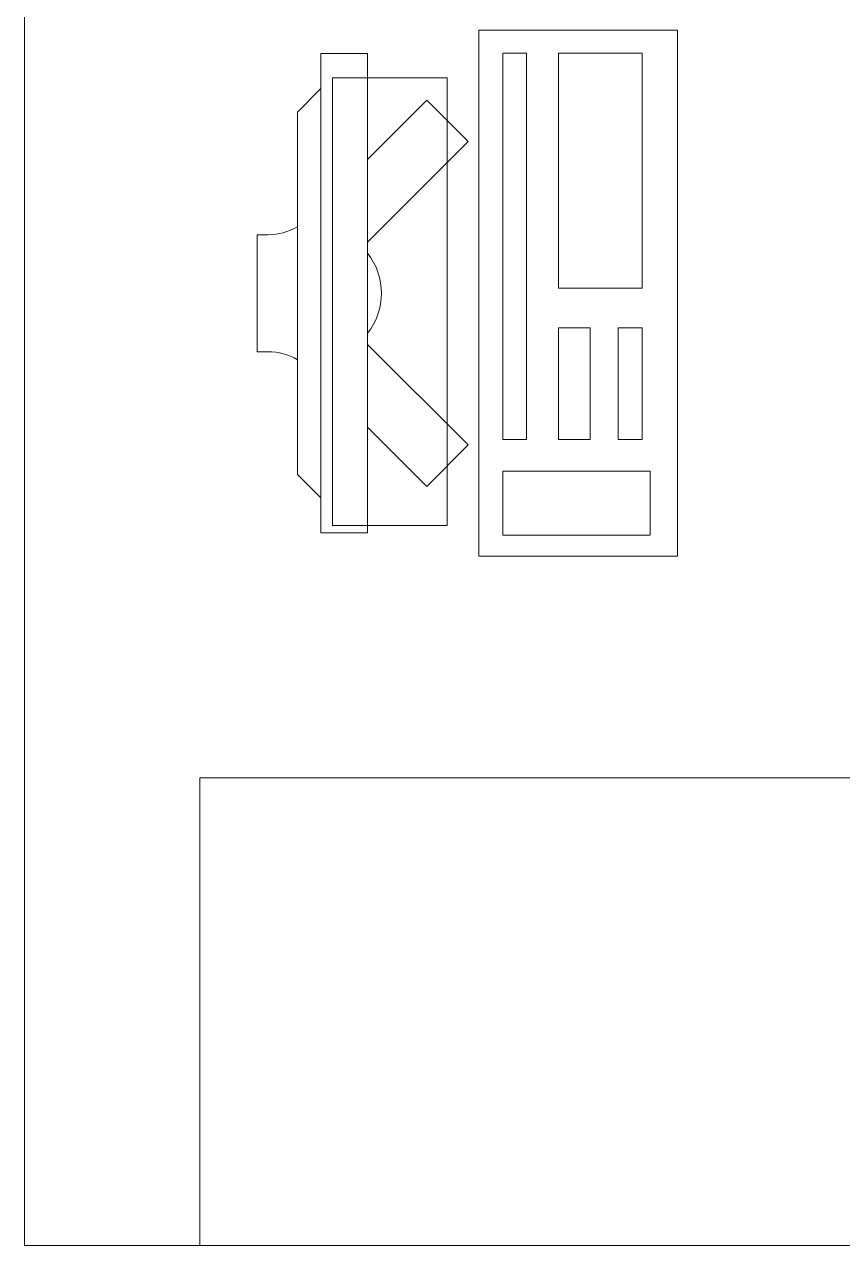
# Model space of a CAD drawing. Header units: metres. Extents: x -18745 to 220762, y -1579758 to -1356048.
# Drawn here: x 113150 to 113850, y -1446348 to -1445303 of the extents above; entities that cross this region are included whole.
import ezdxf

# ---------------------------------------------------------------- set-up
doc = ezdxf.new("R2010")
doc.units = ezdxf.units.M
doc.layers.get('0').update_dxf_attribs({"lineweight": 0})
doc.layers.add('A-100 - Copy$0$Medical Equipment and Furniture', color=8, linetype='Continuous', lineweight=0)

# ---------------------------------------------------------------- blocks, each defined once
blk = doc.blocks.new('A-100 - Copy$0$ITCWLS1-P')
for p, q in [((-0.17, 0.45), (-0.17, 0)), ((-0.17, 0.45), (0, 0.45)), ((0, 0.45), (0, 0)), ((-0.2651, 0.43, 0), (-0.3051, 0.43, 0)), ((-0.3051, 0.43, 0), (-0.3051, 0.02, 0)), ((-0.2651, 0.43, 0), (-0.2651, 0.02, 0)), ((-0.1496, 0.4305), (-0.1291, 0.4305)), ((-0.1291, 0.4305), (-0.1291, 0.4089)), ((-0.197, 0.4094), (-0.295, 0.4094)), ((-0.295, 0.0264), (-0.295, 0.4094)), ((-0.197, 0.0264), (-0.197, 0.4094)), ((-0.3251, 0.38, 0), (-0.3051, 0.4, 0)), ((-0.3251, 0.38, 0), (-0.3251, 0.07, 0)), ((-0.3503, 0.275), (-0.3596, 0.275)), ((-0.3596, 0.175), (-0.3596, 0.275)), ((-0.3503, 0.175), (-0.3596, 0.175)), ((-0.3251, 0.07, 0), (-0.3051, 0.05, 0)), ((-0.197, 0.0264), (-0.295, 0.0264)), ((-0.3051, 0.02, 0), (-0.2651, 0.02, 0)), ((-0.17, 0), (0, 0))]:
    blk.add_line(p, q)
at = {"extrusion": (2.48281e-10, 3.18408e-10, -1)}
for p, q in [((-0.2651, 0.3395), (-0.2144, 0.3902)), ((-0.1791, 0.3548), (-0.2144, 0.3902)), ((-0.2651, 0.2688), (-0.1791, 0.3548))]:
    blk.add_line(p, q, dxfattribs=at)
at = {"extrusion": (2.48281e-10, -3.18408e-10, -1)}
for p, q in [((-0.2651, 0.1812), (-0.1791, 0.0952)), ((-0.2651, 0.1105), (-0.2144, 0.0598)), ((-0.1791, 0.0952), (-0.2144, 0.0598))]:
    blk.add_line(p, q, dxfattribs=at)
for points in [[(-0.1291, 0.4089), (-0.1291, 0.1), (-0.1496, 0.1), (-0.1496, 0.4305)], [(-0.1496, 0.1), (-0.1496, 0.1), (-0.1496, 0.1), (-0.1496, 0.1), (-0.1496, 0.1), (-0.1496, 0.1), (-0.1496, 0.1), (-0.1496, 0.1), (-0.1496, 0.1)], [(-0.1496, 0.1), (-0.1496, 0.1), (-0.1496, 0.1), (-0.1496, 0.1), (-0.1496, 0.1), (-0.1496, 0.1), (-0.1496, 0.1), (-0.1496, 0.1), (-0.1496, 0.1), (-0.1496, 0.1), (-0.1496, 0.1), (-0.1496, 0.1), (-0.1496, 0.1), (-0.1496, 0.1), (-0.1496, 0.1), (-0.1496, 0.1), (-0.1496, 0.1), (-0.1496, 0.1)], [(-0.1496, 0.1), (-0.1496, 0.1), (-0.1496, 0.1), (-0.1496, 0.1), (-0.1496, 0.1), (-0.1496, 0.1), (-0.1496, 0.1), (-0.1496, 0.1), (-0.1496, 0.1), (-0.1496, 0.1)], [(-0.1496, 0.1), (-0.1496, 0.1), (-0.1496, 0.1), (-0.1496, 0.1), (-0.1496, 0.1), (-0.1496, 0.1), (-0.1496, 0.1)], [(-0.1496, 0.1), (-0.1496, 0.1), (-0.1496, 0.1), (-0.1496, 0.1), (-0.1496, 0.1), (-0.1496, 0.1), (-0.1496, 0.1), (-0.1496, 0.1), (-0.1496, 0.1), (-0.1496, 0.1)], [(-0.1496, 0.1), (-0.1496, 0.1), (-0.1496, 0.1), (-0.1496, 0.1), (-0.1496, 0.1), (-0.1496, 0.1), (-0.1496, 0.1), (-0.1496, 0.1), (-0.1496, 0.1), (-0.1496, 0.1), (-0.1496, 0.1), (-0.1496, 0.1), (-0.1496, 0.1), (-0.1496, 0.1), (-0.1496, 0.1)], [(-0.1496, 0.1), (-0.1496, 0.1), (-0.1496, 0.1), (-0.1496, 0.1), (-0.1496, 0.1), (-0.1496, 0.1), (-0.1496, 0.1), (-0.1496, 0.1), (-0.1496, 0.1), (-0.1496, 0.1)], [(-0.1496, 0.1), (-0.1496, 0.1), (-0.1496, 0.1), (-0.1496, 0.1), (-0.1496, 0.1), (-0.1496, 0.1), (-0.1496, 0.1), (-0.1496, 0.1), (-0.1496, 0.1), (-0.1496, 0.1)], [(-0.1496, 0.1), (-0.1496, 0.1), (-0.1496, 0.1), (-0.1496, 0.1), (-0.1496, 0.1), (-0.1496, 0.1), (-0.1496, 0.1), (-0.1496, 0.1), (-0.1496, 0.1), (-0.1496, 0.1), (-0.1496, 0.1), (-0.1496, 0.1), (-0.1496, 0.1), (-0.1496, 0.1), (-0.1496, 0.1), (-0.1496, 0.1), (-0.1496, 0.1), (-0.1496, 0.1), (-0.1496, 0.1), (-0.1496, 0.1), (-0.1496, 0.1), (-0.1496, 0.1), (-0.1496, 0.1), (-0.1496, 0.1), (-0.1496, 0.1), (-0.1496, 0.1), (-0.1496, 0.1), (-0.1496, 0.1), (-0.1496, 0.1), (-0.1496, 0.1), (-0.1496, 0.1), (-0.1496, 0.1), (-0.1496, 0.1), (-0.1496, 0.1), (-0.1496, 0.1), (-0.1496, 0.1), (-0.1496, 0.1), (-0.1496, 0.1), (-0.1496, 0.1), (-0.1496, 0.1), (-0.1496, 0.1), (-0.1496, 0.1), (-0.1496, 0.1), (-0.1496, 0.1), (-0.1496, 0.1), (-0.1496, 0.1), (-0.1496, 0.1), (-0.1496, 0.1), (-0.1496, 0.1), (-0.1496, 0.1), (-0.1496, 0.1), (-0.1496, 0.1), (-0.1496, 0.1), (-0.1496, 0.1)], [(-0.1496, 0.1), (-0.1496, 0.1), (-0.1496, 0.1), (-0.1496, 0.1), (-0.1496, 0.1), (-0.1496, 0.1), (-0.1496, 0.1), (-0.1496, 0.1), (-0.1496, 0.1), (-0.1496, 0.1), (-0.1496, 0.1), (-0.1496, 0.1), (-0.1496, 0.1), (-0.1496, 0.1), (-0.1496, 0.1), (-0.1496, 0.1), (-0.1496, 0.1), (-0.1496, 0.1), (-0.1496, 0.1), (-0.1496, 0.1), (-0.1496, 0.1), (-0.1496, 0.1), (-0.1496, 0.1), (-0.1496, 0.1), (-0.1496, 0.1), (-0.1496, 0.1), (-0.1496, 0.1), (-0.1496, 0.1), (-0.1496, 0.1), (-0.1496, 0.1), (-0.1496, 0.1), (-0.1496, 0.1), (-0.1496, 0.1), (-0.1496, 0.1), (-0.1496, 0.1), (-0.1496, 0.1), (-0.1496, 0.1), (-0.1496, 0.1), (-0.1496, 0.1), (-0.1496, 0.1), (-0.1496, 0.1), (-0.1496, 0.1), (-0.1496, 0.1), (-0.1496, 0.1), (-0.1496, 0.1), (-0.1496, 0.1), (-0.1496, 0.1), (-0.1496, 0.1), (-0.1496, 0.1), (-0.1496, 0.1), (-0.1496, 0.1), (-0.1496, 0.1), (-0.1496, 0.1), (-0.1496, 0.1), (-0.1496, 0.1), (-0.1496, 0.1), (-0.1496, 0.1), (-0.1496, 0.1), (-0.1496, 0.1), (-0.1496, 0.1), (-0.1496, 0.1), (-0.1496, 0.1), (-0.1496, 0.1), (-0.1496, 0.1), (-0.1496, 0.1), (-0.1496, 0.1), (-0.1496, 0.1), (-0.1496, 0.1), (-0.1496, 0.1), (-0.1496, 0.1), (-0.1496, 0.1), (-0.1496, 0.1), (-0.1496, 0.1), (-0.1496, 0.1), (-0.1496, 0.1), (-0.1496, 0.1), (-0.1496, 0.1), (-0.1496, 0.1), (-0.1496, 0.1), (-0.1496, 0.1), (-0.1496, 0.1), (-0.1496, 0.1), (-0.1496, 0.1), (-0.1496, 0.1), (-0.1496, 0.1), (-0.1496, 0.1), (-0.1496, 0.1), (-0.1496, 0.1), (-0.1496, 0.1)], [(-0.1496, 0.1), (-0.1496, 0.1), (-0.1496, 0.1), (-0.1496, 0.1), (-0.1496, 0.1), (-0.1496, 0.1), (-0.1496, 0.1), (-0.1496, 0.1), (-0.1496, 0.1), (-0.1496, 0.1), (-0.1496, 0.1), (-0.1496, 0.1)], [(-0.1496, 0.1), (-0.1496, 0.1), (-0.1496, 0.1), (-0.1496, 0.1), (-0.1496, 0.1), (-0.1496, 0.1), (-0.1496, 0.1)], [(-0.1496, 0.1), (-0.1496, 0.1), (-0.1496, 0.1), (-0.1496, 0.1), (-0.1496, 0.1), (-0.1496, 0.1), (-0.1496, 0.1), (-0.1496, 0.1), (-0.1496, 0.1), (-0.1496, 0.1), (-0.1496, 0.1), (-0.1496, 0.1), (-0.1496, 0.1), (-0.1496, 0.1), (-0.1496, 0.1), (-0.1496, 0.1), (-0.1496, 0.1)], [(-0.1496, 0.1), (-0.1496, 0.1), (-0.1496, 0.1), (-0.1496, 0.1), (-0.1496, 0.1), (-0.1496, 0.1), (-0.1496, 0.1), (-0.1496, 0.1), (-0.1496, 0.1), (-0.1496, 0.1), (-0.1496, 0.1), (-0.1496, 0.1), (-0.1496, 0.1), (-0.1496, 0.1), (-0.1496, 0.1), (-0.1496, 0.1), (-0.1496, 0.1), (-0.1496, 0.1), (-0.1496, 0.1), (-0.1496, 0.1), (-0.1496, 0.1), (-0.1496, 0.1), (-0.1496, 0.1), (-0.1496, 0.1), (-0.1496, 0.1), (-0.1496, 0.1), (-0.1496, 0.1), (-0.1496, 0.1), (-0.1496, 0.1), (-0.1496, 0.1), (-0.1496, 0.1), (-0.1496, 0.1), (-0.1496, 0.1), (-0.1496, 0.1), (-0.1496, 0.1), (-0.1496, 0.1), (-0.1496, 0.1), (-0.1496, 0.1), (-0.1496, 0.1), (-0.1496, 0.1), (-0.1496, 0.1), (-0.1496, 0.1), (-0.1496, 0.1), (-0.1496, 0.1), (-0.1496, 0.1), (-0.1496, 0.1), (-0.1496, 0.1), (-0.1496, 0.1), (-0.1496, 0.1), (-0.1496, 0.1), (-0.1496, 0.1), (-0.1496, 0.1), (-0.1496, 0.1), (-0.1496, 0.1), (-0.1496, 0.1), (-0.1496, 0.1), (-0.1496, 0.1), (-0.1496, 0.1), (-0.1496, 0.1), (-0.1496, 0.1), (-0.1496, 0.1), (-0.1496, 0.1), (-0.1496, 0.1), (-0.1496, 0.1), (-0.1496, 0.1), (-0.1496, 0.1), (-0.1496, 0.1), (-0.1496, 0.1), (-0.1496, 0.1), (-0.1496, 0.1), (-0.1496, 0.1), (-0.1496, 0.1), (-0.1496, 0.1), (-0.1496, 0.1), (-0.1496, 0.1), (-0.1496, 0.1), (-0.1496, 0.1), (-0.1496, 0.1), (-0.1496, 0.1), (-0.1496, 0.1), (-0.1496, 0.1), (-0.1496, 0.1), (-0.1496, 0.1), (-0.1496, 0.1), (-0.1496, 0.1), (-0.1496, 0.1), (-0.1496, 0.1), (-0.1496, 0.1), (-0.1496, 0.1), (-0.1496, 0.1), (-0.1496, 0.1), (-0.1496, 0.1), (-0.1496, 0.1), (-0.1496, 0.1), (-0.1496, 0.1), (-0.1496, 0.1), (-0.1496, 0.1), (-0.1496, 0.1), (-0.1496, 0.1), (-0.1496, 0.1), (-0.1496, 0.1), (-0.1496, 0.1), (-0.1496, 0.1), (-0.1496, 0.1), (-0.1496, 0.1), (-0.1496, 0.1), (-0.1496, 0.1), (-0.1496, 0.1), (-0.1496, 0.1), (-0.1496, 0.1), (-0.1496, 0.1)], [(-0.1496, 0.1), (-0.1496, 0.1), (-0.1496, 0.1), (-0.1496, 0.1), (-0.1496, 0.1), (-0.1496, 0.1), (-0.1496, 0.1), (-0.1496, 0.1)]]:
    blk.add_lwpolyline(points)
for points in [[(-0.1019, 0.4305), (-0.0304, 0.4305), (-0.0304, 0.2294), (-0.1019, 0.2294)], [(-0.1019, 0.1954), (-0.0747, 0.1954), (-0.0747, 0.1), (-0.1019, 0.1)], [(-0.0304, 0.1954), (-0.0508, 0.1954), (-0.0508, 0.1), (-0.0304, 0.1)], [(-0.1496, 0.1), (-0.1496, 0.1), (-0.1496, 0.1), (-0.1496, 0.1), (-0.1496, 0.1), (-0.1496, 0.1), (-0.1496, 0.1), (-0.1496, 0.1), (-0.1496, 0.1), (-0.1496, 0.1), (-0.1496, 0.1), (-0.1496, 0.1), (-0.1496, 0.1), (-0.1496, 0.1), (-0.1496, 0.1), (-0.1496, 0.1), (-0.1496, 0.1), (-0.1496, 0.1), (-0.1496, 0.1), (-0.1496, 0.1), (-0.1496, 0.1), (-0.1496, 0.1), (-0.1496, 0.1), (-0.1496, 0.1), (-0.1496, 0.1), (-0.1496, 0.1), (-0.1496, 0.1), (-0.1496, 0.1), (-0.1496, 0.1), (-0.1496, 0.1), (-0.1496, 0.1), (-0.1496, 0.1), (-0.1496, 0.1), (-0.1496, 0.1), (-0.1496, 0.1), (-0.1496, 0.1), (-0.1496, 0.1), (-0.1496, 0.1), (-0.1496, 0.1), (-0.1496, 0.1), (-0.1496, 0.1), (-0.1496, 0.1), (-0.1496, 0.1), (-0.1496, 0.1), (-0.1496, 0.1), (-0.1496, 0.1), (-0.1496, 0.1), (-0.1496, 0.1), (-0.1496, 0.1), (-0.1496, 0.1), (-0.1496, 0.1), (-0.1496, 0.1), (-0.1496, 0.1), (-0.1496, 0.1), (-0.1496, 0.1), (-0.1496, 0.1), (-0.1496, 0.1), (-0.1496, 0.1), (-0.1496, 0.1), (-0.1496, 0.1), (-0.1496, 0.1), (-0.1496, 0.1), (-0.1496, 0.1), (-0.1496, 0.1), (-0.1496, 0.1), (-0.1496, 0.1), (-0.1496, 0.1), (-0.1496, 0.1), (-0.1496, 0.1), (-0.1496, 0.1), (-0.1496, 0.1), (-0.1496, 0.1), (-0.1496, 0.1), (-0.1496, 0.1), (-0.1496, 0.1), (-0.1496, 0.1), (-0.1496, 0.1), (-0.1496, 0.1), (-0.1496, 0.1), (-0.1496, 0.1), (-0.1496, 0.1), (-0.1496, 0.1), (-0.1496, 0.1), (-0.1496, 0.1), (-0.1496, 0.1), (-0.1496, 0.1), (-0.1496, 0.1), (-0.1496, 0.1), (-0.1496, 0.1), (-0.1496, 0.1), (-0.1496, 0.1), (-0.1496, 0.1), (-0.1496, 0.1), (-0.1496, 0.1), (-0.1496, 0.1), (-0.1496, 0.1), (-0.1496, 0.1), (-0.1496, 0.1), (-0.1496, 0.1), (-0.1496, 0.1), (-0.1496, 0.1), (-0.1496, 0.1), (-0.1496, 0.1), (-0.1496, 0.1), (-0.1496, 0.1), (-0.1496, 0.1), (-0.1496, 0.1), (-0.1496, 0.1), (-0.1496, 0.1), (-0.1496, 0.1), (-0.1496, 0.1), (-0.1496, 0.1), (-0.1496, 0.1), (-0.1496, 0.1), (-0.1496, 0.1), (-0.1496, 0.1), (-0.1496, 0.1), (-0.1496, 0.1), (-0.1496, 0.1), (-0.1496, 0.1), (-0.1496, 0.1), (-0.1496, 0.1), (-0.1496, 0.1), (-0.1496, 0.1), (-0.1496, 0.1), (-0.1496, 0.1), (-0.1496, 0.1), (-0.1496, 0.1), (-0.1496, 0.1), (-0.1496, 0.1), (-0.1496, 0.1), (-0.1496, 0.1), (-0.1496, 0.1), (-0.1496, 0.1), (-0.1496, 0.1), (-0.1496, 0.1), (-0.1496, 0.1), (-0.1496, 0.1), (-0.1496, 0.1), (-0.1496, 0.1), (-0.1496, 0.1), (-0.1496, 0.1), (-0.1496, 0.1), (-0.1496, 0.1), (-0.1496, 0.1), (-0.1496, 0.1), (-0.1496, 0.1), (-0.1496, 0.1), (-0.1496, 0.1), (-0.1496, 0.1), (-0.1496, 0.1), (-0.1496, 0.1), (-0.1496, 0.1), (-0.1496, 0.1), (-0.1496, 0.1), (-0.1496, 0.1), (-0.1496, 0.1), (-0.1496, 0.1), (-0.1496, 0.1), (-0.1496, 0.1), (-0.1496, 0.1), (-0.1496, 0.1), (-0.1496, 0.1), (-0.1496, 0.1), (-0.1496, 0.1), (-0.1496, 0.1), (-0.1496, 0.1), (-0.1496, 0.1), (-0.1496, 0.1), (-0.1496, 0.1), (-0.1496, 0.1), (-0.1496, 0.1), (-0.1496, 0.1), (-0.1496, 0.1), (-0.1496, 0.1), (-0.1496, 0.1), (-0.1496, 0.1), (-0.1496, 0.1), (-0.1496, 0.1), (-0.1496, 0.1), (-0.1496, 0.1), (-0.1496, 0.1), (-0.1496, 0.1), (-0.1496, 0.1), (-0.1496, 0.1), (-0.1496, 0.1), (-0.1496, 0.1), (-0.1496, 0.1), (-0.1496, 0.1), (-0.1496, 0.1), (-0.1496, 0.1), (-0.1496, 0.1), (-0.1496, 0.1), (-0.1496, 0.1), (-0.1496, 0.1), (-0.1496, 0.1), (-0.1496, 0.1), (-0.1496, 0.1), (-0.1496, 0.1), (-0.1496, 0.1), (-0.1496, 0.1), (-0.1496, 0.1), (-0.1496, 0.1), (-0.1496, 0.1), (-0.1496, 0.1), (-0.1496, 0.1), (-0.1496, 0.1), (-0.1496, 0.1), (-0.1496, 0.1), (-0.1496, 0.1), (-0.1496, 0.1), (-0.1496, 0.1), (-0.1496, 0.1), (-0.1496, 0.1), (-0.1496, 0.1), (-0.1496, 0.1), (-0.1496, 0.1), (-0.1496, 0.1), (-0.1496, 0.1), (-0.1496, 0.1), (-0.1496, 0.1), (-0.1496, 0.1), (-0.1496, 0.1), (-0.1496, 0.1), (-0.1496, 0.1), (-0.1496, 0.1), (-0.1496, 0.1), (-0.1496, 0.1), (-0.1496, 0.1), (-0.1496, 0.1), (-0.1496, 0.1), (-0.1496, 0.1), (-0.1496, 0.1), (-0.1496, 0.1), (-0.1496, 0.1), (-0.1496, 0.1), (-0.1496, 0.1), (-0.1496, 0.1), (-0.1496, 0.1), (-0.1496, 0.1), (-0.1496, 0.1), (-0.1496, 0.1), (-0.1496, 0.1), (-0.1496, 0.1), (-0.1496, 0.1), (-0.1496, 0.1), (-0.1496, 0.1), (-0.1496, 0.1), (-0.1496, 0.1), (-0.1496, 0.1), (-0.1496, 0.1), (-0.1496, 0.1), (-0.1496, 0.1), (-0.1496, 0.1), (-0.1496, 0.1), (-0.1496, 0.1), (-0.1496, 0.1), (-0.1496, 0.1), (-0.1496, 0.1), (-0.1496, 0.1), (-0.1496, 0.1), (-0.1496, 0.1), (-0.1496, 0.1), (-0.1496, 0.1), (-0.1496, 0.1), (-0.1496, 0.1), (-0.1496, 0.1), (-0.1496, 0.1), (-0.1496, 0.1), (-0.1496, 0.1), (-0.1496, 0.1), (-0.1496, 0.1), (-0.1496, 0.1), (-0.1496, 0.1), (-0.1496, 0.1), (-0.1496, 0.1), (-0.1496, 0.1)], [(-0.1496, 0.1), (-0.1496, 0.1), (-0.1496, 0.1), (-0.1496, 0.1), (-0.1496, 0.1), (-0.1496, 0.1), (-0.1496, 0.1), (-0.1496, 0.1), (-0.1496, 0.1), (-0.1496, 0.1), (-0.1496, 0.1), (-0.1496, 0.1), (-0.1496, 0.1), (-0.1496, 0.1), (-0.1496, 0.1), (-0.1496, 0.1), (-0.1496, 0.1), (-0.1496, 0.1), (-0.1496, 0.1), (-0.1496, 0.1), (-0.1496, 0.1), (-0.1496, 0.1), (-0.1496, 0.1), (-0.1496, 0.1), (-0.1496, 0.1), (-0.1496, 0.1), (-0.1496, 0.1), (-0.1496, 0.1), (-0.1496, 0.1), (-0.1496, 0.1), (-0.1496, 0.1), (-0.1496, 0.1), (-0.1496, 0.1), (-0.1496, 0.1), (-0.1496, 0.1), (-0.1496, 0.1), (-0.1496, 0.1), (-0.1496, 0.1), (-0.1496, 0.1), (-0.1496, 0.1), (-0.1496, 0.1), (-0.1496, 0.1), (-0.1496, 0.1), (-0.1496, 0.1), (-0.1496, 0.1), (-0.1496, 0.1), (-0.1496, 0.1), (-0.1496, 0.1), (-0.1496, 0.1), (-0.1496, 0.1), (-0.1496, 0.1), (-0.1496, 0.1), (-0.1496, 0.1), (-0.1496, 0.1), (-0.1496, 0.1), (-0.1496, 0.1), (-0.1496, 0.1), (-0.1496, 0.1), (-0.1496, 0.1), (-0.1496, 0.1), (-0.1496, 0.1), (-0.1496, 0.1), (-0.1496, 0.1), (-0.1496, 0.1), (-0.1496, 0.1), (-0.1496, 0.1), (-0.1496, 0.1), (-0.1496, 0.1), (-0.1496, 0.1), (-0.1496, 0.1), (-0.1496, 0.1), (-0.1496, 0.1), (-0.1496, 0.1), (-0.1496, 0.1), (-0.1496, 0.1), (-0.1496, 0.1), (-0.1496, 0.1), (-0.1496, 0.1), (-0.1496, 0.1), (-0.1496, 0.1), (-0.1496, 0.1), (-0.1496, 0.1), (-0.1496, 0.1), (-0.1496, 0.1), (-0.1496, 0.1), (-0.1496, 0.1), (-0.1496, 0.1), (-0.1496, 0.1), (-0.1496, 0.1), (-0.1496, 0.1), (-0.1496, 0.1), (-0.1496, 0.1), (-0.1496, 0.1), (-0.1496, 0.1), (-0.1496, 0.1), (-0.1496, 0.1), (-0.1496, 0.1), (-0.1496, 0.1), (-0.1496, 0.1), (-0.1496, 0.1), (-0.1496, 0.1), (-0.1496, 0.1), (-0.1496, 0.1), (-0.1496, 0.1), (-0.1496, 0.1), (-0.1496, 0.1), (-0.1496, 0.1), (-0.1496, 0.1), (-0.1496, 0.1), (-0.1496, 0.1), (-0.1496, 0.1), (-0.1496, 0.1), (-0.1496, 0.1), (-0.1496, 0.1), (-0.1496, 0.1), (-0.1496, 0.1), (-0.1496, 0.1), (-0.1496, 0.1), (-0.1496, 0.1), (-0.1496, 0.1), (-0.1496, 0.1), (-0.1496, 0.1), (-0.1496, 0.1), (-0.1496, 0.1), (-0.1496, 0.1), (-0.1496, 0.1), (-0.1496, 0.1), (-0.1496, 0.1), (-0.1496, 0.1), (-0.1496, 0.1), (-0.1496, 0.1), (-0.1496, 0.1), (-0.1496, 0.1), (-0.1496, 0.1), (-0.1496, 0.1), (-0.1496, 0.1), (-0.1496, 0.1), (-0.1496, 0.1), (-0.1496, 0.1), (-0.1496, 0.1), (-0.1496, 0.1), (-0.1496, 0.1), (-0.1496, 0.1), (-0.1496, 0.1), (-0.1496, 0.1), (-0.1496, 0.1), (-0.1496, 0.1), (-0.1496, 0.1), (-0.1496, 0.1), (-0.1496, 0.1), (-0.1496, 0.1), (-0.1496, 0.1), (-0.1496, 0.1), (-0.1496, 0.1), (-0.1496, 0.1), (-0.1496, 0.1), (-0.1496, 0.1), (-0.1496, 0.1), (-0.1496, 0.1), (-0.1496, 0.1), (-0.1496, 0.1), (-0.1496, 0.1), (-0.1496, 0.1), (-0.1496, 0.1), (-0.1496, 0.1), (-0.1496, 0.1), (-0.1496, 0.1), (-0.1496, 0.1), (-0.1496, 0.1), (-0.1496, 0.1), (-0.1496, 0.1), (-0.1496, 0.1), (-0.1496, 0.1), (-0.1496, 0.1), (-0.1496, 0.1), (-0.1496, 0.1), (-0.1496, 0.1), (-0.1496, 0.1), (-0.1496, 0.1), (-0.1496, 0.1), (-0.1496, 0.1), (-0.1496, 0.1), (-0.1496, 0.1), (-0.1496, 0.1), (-0.1496, 0.1), (-0.1496, 0.1), (-0.1496, 0.1), (-0.1496, 0.1), (-0.1496, 0.1), (-0.1496, 0.1), (-0.1496, 0.1), (-0.1496, 0.1), (-0.1496, 0.1), (-0.1496, 0.1), (-0.1496, 0.1), (-0.1496, 0.1), (-0.1496, 0.1), (-0.1496, 0.1), (-0.1496, 0.1), (-0.1496, 0.1), (-0.1496, 0.1), (-0.1496, 0.1), (-0.1496, 0.1), (-0.1496, 0.1), (-0.1496, 0.1), (-0.1496, 0.1), (-0.1496, 0.1), (-0.1496, 0.1), (-0.1496, 0.1), (-0.1496, 0.1), (-0.1496, 0.1), (-0.1496, 0.1), (-0.1496, 0.1), (-0.1496, 0.1)], [(-0.1496, 0.1), (-0.1496, 0.1), (-0.1496, 0.1), (-0.1496, 0.1), (-0.1496, 0.1), (-0.1496, 0.1), (-0.1496, 0.1), (-0.1496, 0.1), (-0.1496, 0.1), (-0.1496, 0.1), (-0.1496, 0.1), (-0.1496, 0.1), (-0.1496, 0.1), (-0.1496, 0.1), (-0.1496, 0.1), (-0.1496, 0.1), (-0.1496, 0.1), (-0.1496, 0.1), (-0.1496, 0.1), (-0.1496, 0.1), (-0.1496, 0.1), (-0.1496, 0.1), (-0.1496, 0.1), (-0.1496, 0.1), (-0.1496, 0.1), (-0.1496, 0.1), (-0.1496, 0.1), (-0.1496, 0.1), (-0.1496, 0.1), (-0.1496, 0.1), (-0.1496, 0.1), (-0.1496, 0.1), (-0.1496, 0.1), (-0.1496, 0.1), (-0.1496, 0.1), (-0.1496, 0.1), (-0.1496, 0.1), (-0.1496, 0.1), (-0.1496, 0.1), (-0.1496, 0.1), (-0.1496, 0.1), (-0.1496, 0.1), (-0.1496, 0.1), (-0.1496, 0.1), (-0.1496, 0.1), (-0.1496, 0.1), (-0.1496, 0.1), (-0.1496, 0.1), (-0.1496, 0.1), (-0.1496, 0.1), (-0.1496, 0.1), (-0.1496, 0.1), (-0.1496, 0.1), (-0.1496, 0.1), (-0.1496, 0.1), (-0.1496, 0.1), (-0.1496, 0.1), (-0.1496, 0.1), (-0.1496, 0.1), (-0.1496, 0.1), (-0.1496, 0.1), (-0.1496, 0.1), (-0.1496, 0.1), (-0.1496, 0.1), (-0.1496, 0.1), (-0.1496, 0.1), (-0.1496, 0.1), (-0.1496, 0.1), (-0.1496, 0.1), (-0.1496, 0.1), (-0.1496, 0.1), (-0.1496, 0.1), (-0.1496, 0.1), (-0.1496, 0.1), (-0.1496, 0.1), (-0.1496, 0.1), (-0.1496, 0.1), (-0.1496, 0.1), (-0.1496, 0.1), (-0.1496, 0.1), (-0.1496, 0.1), (-0.1496, 0.1), (-0.1496, 0.1), (-0.1496, 0.1), (-0.1496, 0.1), (-0.1496, 0.1), (-0.1496, 0.1), (-0.1496, 0.1), (-0.1496, 0.1), (-0.1496, 0.1), (-0.1496, 0.1), (-0.1496, 0.1), (-0.1496, 0.1), (-0.1496, 0.1), (-0.1496, 0.1), (-0.1496, 0.1), (-0.1496, 0.1), (-0.1496, 0.1), (-0.1496, 0.1), (-0.1496, 0.1), (-0.1496, 0.1), (-0.1496, 0.1), (-0.1496, 0.1), (-0.1496, 0.1), (-0.1496, 0.1), (-0.1496, 0.1), (-0.1496, 0.1), (-0.1496, 0.1), (-0.1496, 0.1), (-0.1496, 0.1), (-0.1496, 0.1), (-0.1496, 0.1), (-0.1496, 0.1), (-0.1496, 0.1), (-0.1496, 0.1), (-0.1496, 0.1), (-0.1496, 0.1), (-0.1496, 0.1), (-0.1496, 0.1), (-0.1496, 0.1), (-0.1496, 0.1), (-0.1496, 0.1), (-0.1496, 0.1), (-0.1496, 0.1), (-0.1496, 0.1), (-0.1496, 0.1), (-0.1496, 0.1), (-0.1496, 0.1), (-0.1496, 0.1), (-0.1496, 0.1), (-0.1496, 0.1), (-0.1496, 0.1), (-0.1496, 0.1), (-0.1496, 0.1), (-0.1496, 0.1), (-0.1496, 0.1), (-0.1496, 0.1), (-0.1496, 0.1), (-0.1496, 0.1), (-0.1496, 0.1), (-0.1496, 0.1), (-0.1496, 0.1), (-0.1496, 0.1), (-0.1496, 0.1), (-0.1496, 0.1), (-0.1496, 0.1), (-0.1496, 0.1), (-0.1496, 0.1), (-0.1496, 0.1), (-0.1496, 0.1), (-0.1496, 0.1), (-0.1496, 0.1), (-0.1496, 0.1), (-0.1496, 0.1), (-0.1496, 0.1), (-0.1496, 0.1), (-0.1496, 0.1), (-0.1496, 0.1), (-0.1496, 0.1), (-0.1496, 0.1), (-0.1496, 0.1), (-0.1496, 0.1), (-0.1496, 0.1), (-0.1496, 0.1), (-0.1496, 0.1), (-0.1496, 0.1), (-0.1496, 0.1), (-0.1496, 0.1), (-0.1496, 0.1), (-0.1496, 0.1), (-0.1496, 0.1), (-0.1496, 0.1), (-0.1496, 0.1), (-0.1496, 0.1), (-0.1496, 0.1), (-0.1496, 0.1), (-0.1496, 0.1), (-0.1496, 0.1), (-0.1496, 0.1), (-0.1496, 0.1), (-0.1496, 0.1), (-0.1496, 0.1), (-0.1496, 0.1), (-0.1496, 0.1), (-0.1496, 0.1), (-0.1496, 0.1), (-0.1496, 0.1), (-0.1496, 0.1), (-0.1496, 0.1), (-0.1496, 0.1), (-0.1496, 0.1), (-0.1496, 0.1), (-0.1496, 0.1), (-0.1496, 0.1), (-0.1496, 0.1), (-0.1496, 0.1), (-0.1496, 0.1), (-0.1496, 0.1), (-0.1496, 0.1), (-0.1496, 0.1), (-0.1496, 0.1), (-0.1496, 0.1), (-0.1496, 0.1), (-0.1496, 0.1), (-0.1496, 0.1), (-0.1496, 0.1), (-0.1496, 0.1), (-0.1496, 0.1), (-0.1496, 0.1), (-0.1496, 0.1), (-0.1496, 0.1), (-0.1496, 0.1), (-0.1496, 0.1), (-0.1496, 0.1), (-0.1496, 0.1), (-0.1496, 0.1), (-0.1496, 0.1), (-0.1496, 0.1), (-0.1496, 0.1)], [(-0.1496, 0.0727), (-0.0236, 0.0727), (-0.0236, 0.0182), (-0.1496, 0.0182)]]:
    blk.add_lwpolyline(points, close=True)
for centre, radius, start, end in [((-0.3503, 0.325), 0.05, 270, 300.3093), ((-0.3089, 0.225), 0.0556, 321.9431, 38.0569), ((-0.3503, 0.125), 0.05, 59.6907, 90)]:
    blk.add_arc(centre, radius, start, end)
blk = doc.blocks.new('A-100 - Copy$0$GF21043-P')
for p, q in [((0.8, 0.75), (-0.8, 0.75)), ((-0.8, 0.75), (-0.8, 0)), ((-0.8, 0.6), (-0.4, 0.6)), ((-0.4, 0.6), (-0.4, 0))]:
    blk.add_line(p, q)
blk = doc.blocks.new('A-100 - Copy')
at = {"layer": 'A-100 - Copy$0$Medical Equipment and Furniture', "extrusion": (-1.19848e-18, 8.17187e-07, 1), "xscale": 1000.000000000005, "yscale": 1000.000000000005, "zscale": 1000.000000000005, "rotation": 90}
blk.add_blockref('A-100 - Copy$0$GF21043-P', (113900.3, -1445547.7, 1.2), dxfattribs=at)
at = {"layer": 'A-100 - Copy$0$Medical Equipment and Furniture', "extrusion": (-2.20203e-06, 2.34751e-05, 1), "xscale": 1000.000000000001, "yscale": 1000.000000000001, "zscale": 1000.000000000001, "rotation": 359.9985892363079}
blk.add_blockref('A-100 - Copy$0$ITCWLS1-P', (113708.9, -1445758.1, -31.8), dxfattribs=at)

msp = doc.modelspace()

# ---------------------------------------------------------------- block references
msp.add_blockref('A-100 - Copy', (0, 0))

doc.saveas('drawing.dxf')
